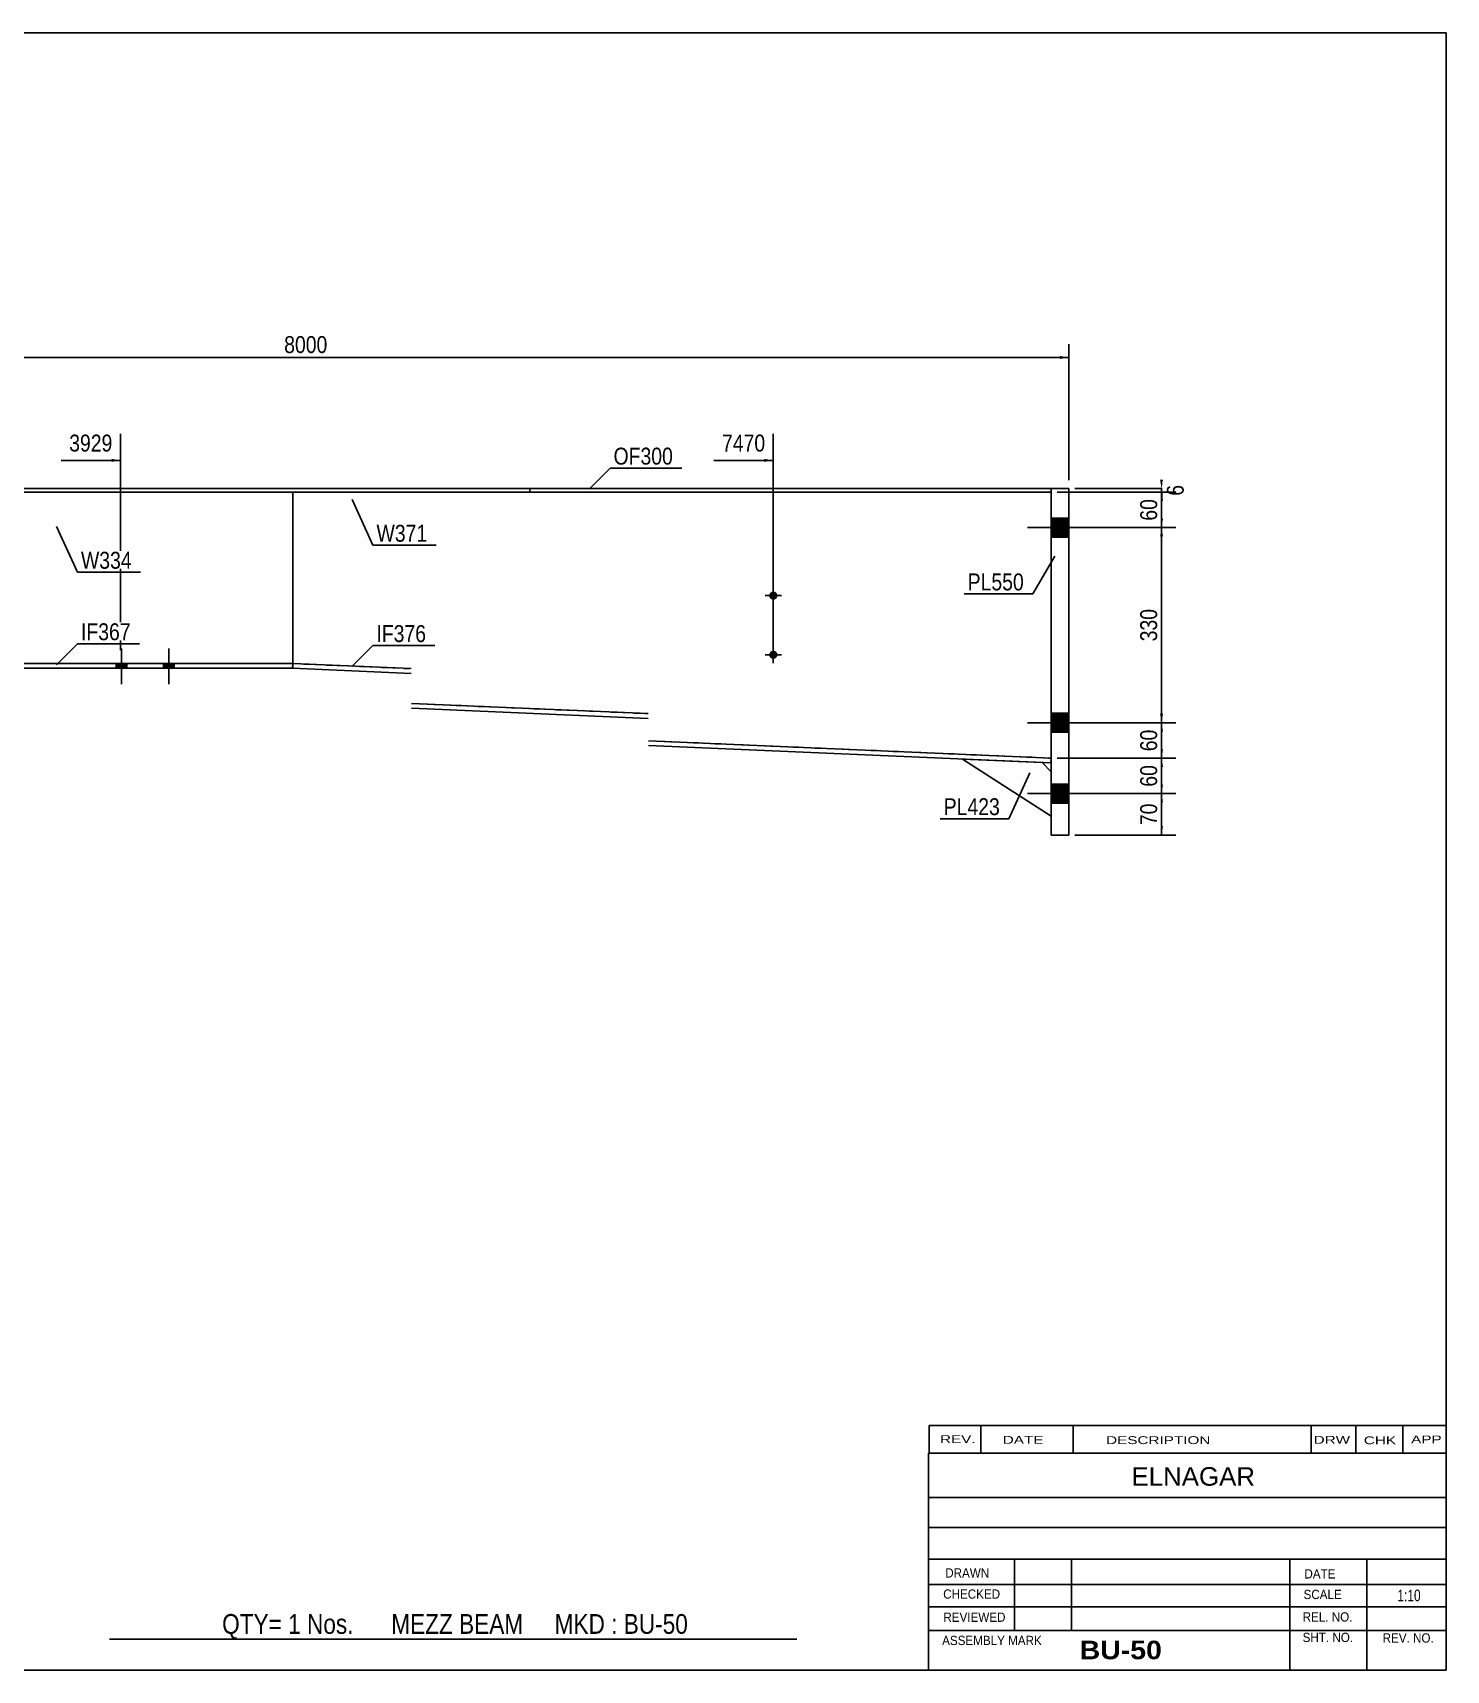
# Model space of a CAD drawing. Header units: millimetres. Extents: x -83 to 319, y -177 to 100.
# Drawn here: x 79.9 to 319, y -176.8 to 100.2 of the extents above; entities that cross this region are included whole.
import ezdxf

# ---------------------------------------------------------------- set-up
doc = ezdxf.new("R2010")
doc.units = ezdxf.units.MM
doc.linetypes.add('DXK_LINE_DOT1', pattern=[1.8814, 0.9407, -0.9407])
doc.styles.add('Arial', font='ARIAL.TTF', dxfattribs={"height": 0.2})
doc.styles.add('Arial Bold', font='ARIALBD.TTF', dxfattribs={"height": 0.2})
doc.styles.add('Arial Narrow', font='ARIALN.TTF', dxfattribs={"height": 0.2})

# ---------------------------------------------------------------- blocks, each defined once
blk = doc.blocks.new('Unknown-627317544-1210')
at = {"color": 5, "linetype": 'Continuous'}
for p, q in [((319.03, 100.21), (-80.97, 100.21)), ((-80.97, 100.21), (-80.97, -176.79)), ((319.03, -176.79), (319.03, 100.21)), ((-80.97, -176.79), (319.03, -176.79))]:
    blk.add_line(p, q, dxfattribs=at)
at = {"color": 174, "linetype": 'Continuous', "style": 'Arial'}
blk.add_text('Tekla structures', height=1.9102, rotation=90, dxfattribs=at).set_placement((-81.47, -176.29))
blk = doc.blocks.new('Part-627317544-3248 - 1231')
at = {"color": 2, "linetype": 'Continuous'}
for p, q in [((73.9, -6.5), (73.9, -7.3)), ((73.9, -6.5), (123.9, -6.5)), ((73.9, -7.3), (123.9, -7.3)), ((123.9, -6.5), (123.9, -7.3))]:
    blk.add_line(p, q, dxfattribs=at)
blk = doc.blocks.new('Part-627317544-3240 - 1231')
at = {"color": 2, "linetype": 'Continuous'}
for p, q in [((0, 23.1), (0, 22.5)), ((0, 23.1), (34.99, 23.1)), ((0, 22.5), (34.99, 22.5)), ((35.09, 23.1), (143.9, 23.1)), ((35.09, 22.5), (143.9, 22.5)), ((144, 23.1), (164, 23.1)), ((144, 22.5), (164, 22.5)), ((164, 23.1), (164, 22.5))]:
    blk.add_line(p, q, dxfattribs=at)
blk = doc.blocks.new('Part-627317544-3242 - 1231')
at = {"color": 2, "linetype": 'Continuous'}
for p, q in [((73.9, 22.5), (73.9, -6.5)), ((123.9, 22.5), (123.9, -6.5))]:
    blk.add_line(p, q, dxfattribs=at)
at = {"color": 7, "linetype": 'DXK_LINE_DOT1'}
for p, q in [((73.9, 22.5), (123.9, 22.5)), ((73.9, -6.5), (123.9, -6.5))]:
    blk.add_line(p, q, dxfattribs=at)
blk = doc.blocks.new('Part-627317544-3243 - 1231')
at = {"color": 2, "linetype": 'Continuous'}
for p, q in [((164, 23.1), (164, 22.5)), ((164, 23.1), (184, 23.1)), ((164, 22.5), (184, 22.5)), ((184.1, 23.1), (252.19, 23.1)), ((184.1, 22.5), (252.19, 22.5)), ((252.19, 23.1), (252.19, 22.5))]:
    blk.add_line(p, q, dxfattribs=at)
blk = doc.blocks.new('Part-627317544-3245 - 1231')
at = {"color": 2, "linetype": 'Continuous'}
blk.add_line((123.9, 22.5), (123.9, -6.5), dxfattribs=at)
at = {"color": 7, "linetype": 'DXK_LINE_DOT1'}
for p, q in [((123.9, 22.5), (143.9, 22.5)), ((144, 22.5), (184, 22.5)), ((184.1, 22.5), (252.19, 22.5)), ((252.19, 22.5), (252.19, -22.5)), ((123.9, -6.5), (143.9, -7.36)), ((144, -13.25), (184, -14.97)), ((184.1, -19.57), (252.19, -22.5))]:
    blk.add_line(p, q, dxfattribs=at)
blk = doc.blocks.new('Part-627317544-3252 - 1231')
at = {"color": 2, "linetype": 'Continuous'}
for p, q in [((123.9, -6.5), (123.86, -7.3)), ((123.86, -7.3), (143.9, -8.16)), ((123.9, -6.5), (143.9, -7.36)), ((144, -13.25), (184, -14.97)), ((144, -14.05), (184, -15.77)), ((184.1, -19.57), (252.19, -22.5)), ((184.1, -20.37), (252.16, -23.3)), ((252.19, -22.5), (252.16, -23.3))]:
    blk.add_line(p, q, dxfattribs=at)
blk = doc.blocks.new('Part-627317544-3255 - 1231')
at = {"color": 2, "linetype": 'Continuous'}
for p, q in [((255.19, 23.1), (252.19, 23.1)), ((252.19, 23.1), (252.19, -35.5)), ((255.19, 23.1), (255.19, -35.5)), ((255.19, -35.5), (252.19, -35.5))]:
    blk.add_line(p, q, dxfattribs=at)
blk = doc.blocks.new('Part-627317544-3258 - 1231')
at = {"color": 2, "linetype": 'Continuous'}
for p, q in [((252.19, -32.3), (237.21, -22.66)), ((237.21, -22.66), (250.69, -23.24)), ((250.69, -23.24), (252.19, -24.8))]:
    blk.add_line(p, q, dxfattribs=at)
at = {"color": 7, "linetype": 'DXK_LINE_DOT1'}
blk.add_line((252.19, -24.8), (252.19, -32.3), dxfattribs=at)
blk = doc.blocks.new('Bolt-627317544-3267 - 1231')
at = {"linetype": 'Continuous'}
for points in [[(205.89, 4.99, -1), (204.49, 4.99, -1)], [(205.89, -5.01, -1), (204.49, -5.01, -1)]]:
    blk.add_hatch(color=3, dxfattribs=at).paths.add_polyline_path(points)
at = {"color": 3, "linetype": 'Continuous'}
for p, q in [((205.19, 6.39), (205.19, 3.59)), ((206.59, 4.99), (203.79, 4.99)), ((206.59, -5.01), (203.79, -5.01)), ((205.19, -3.61), (205.19, -6.41))]:
    blk.add_line(p, q, dxfattribs=at)
blk = doc.blocks.new('Bolt-627317544-3268 - 1231')
at = {"linetype": 'Continuous'}
for points in [[(95.8, -6.5), (94, -6.5), (94, -7.3), (95.8, -7.3)], [(95.8, -6.5), (94, -6.5), (94, -7.3), (95.8, -7.3)], [(103.8, -6.5), (102, -6.5), (102, -7.3), (103.8, -7.3)], [(103.8, -6.5), (102, -6.5), (102, -7.3), (103.8, -7.3)]]:
    blk.add_hatch(color=3, dxfattribs=at).paths.add_polyline_path(points)
at = {"color": 3, "linetype": 'Continuous'}
for p, q in [((94.9, -9.96), (94.9, -3.96)), ((94.9, -9.96), (94.9, -3.96)), ((102.9, -9.96), (102.9, -3.96)), ((102.9, -9.96), (102.9, -3.96)), ((94, -7.3), (94, -6.5)), ((94, -7.3), (94, -6.5)), ((95.8, -7.3), (95.8, -6.5)), ((95.8, -7.3), (95.8, -6.5)), ((102, -7.3), (102, -6.5)), ((102, -7.3), (102, -6.5)), ((103.8, -7.3), (103.8, -6.5)), ((103.8, -7.3), (103.8, -6.5))]:
    blk.add_line(p, q, dxfattribs=at)
blk = doc.blocks.new('Bolt-627317544-3272 - 1231')
at = {"linetype": 'Continuous'}
for points in [[(252.19, 18.1), (252.19, 14.9), (255.19, 14.9), (255.19, 18.1)], [(252.19, 18.1), (252.19, 14.9), (255.19, 14.9), (255.19, 18.1)], [(252.19, -14.9), (252.19, -18.1), (255.19, -18.1), (255.19, -14.9)], [(252.19, -14.9), (252.19, -18.1), (255.19, -18.1), (255.19, -14.9)], [(252.19, -26.9), (252.19, -30.1), (255.19, -30.1), (255.19, -26.9)], [(252.19, -26.9), (252.19, -30.1), (255.19, -30.1), (255.19, -26.9)]]:
    blk.add_hatch(color=3, dxfattribs=at).paths.add_polyline_path(points)
at = {"color": 3, "linetype": 'Continuous'}
for p, q in [((255.19, 18.1), (252.19, 18.1)), ((255.19, 18.1), (252.19, 18.1)), ((260.09, 16.5), (248.19, 16.5)), ((260.09, 16.5), (248.19, 16.5)), ((255.19, 14.9), (252.19, 14.9)), ((255.19, 14.9), (252.19, 14.9)), ((260.09, -16.5), (248.19, -16.5)), ((260.09, -16.5), (248.19, -16.5)), ((255.19, -14.9), (252.19, -14.9)), ((255.19, -14.9), (252.19, -14.9)), ((255.19, -18.1), (252.19, -18.1)), ((255.19, -18.1), (252.19, -18.1)), ((255.19, -26.9), (252.19, -26.9)), ((255.19, -26.9), (252.19, -26.9)), ((260.09, -28.5), (248.19, -28.5)), ((260.09, -28.5), (248.19, -28.5)), ((255.19, -30.1), (252.19, -30.1)), ((255.19, -30.1), (252.19, -30.1))]:
    blk.add_line(p, q, dxfattribs=at)
blk = doc.blocks.new('StraightDimension-627317544-5591 - 1231')
at = {"linetype": 'Continuous'}
for points in [[(271.12, 24.6), (270.87, 23.1), (270.62, 24.6)], [(270.62, 21), (270.87, 22.5), (271.12, 21)]]:
    blk.add_hatch(color=7, dxfattribs=at).paths.add_polyline_path(points)
at = {"color": 7, "linetype": 'Continuous'}
for p, q in [((253.19, 22.5), (273.12, 22.5)), ((256.19, 23.1), (273.12, 23.1)), ((270.87, 22.5), (270.87, 23.1))]:
    blk.add_line(p, q, dxfattribs=at)
at = {"color": 0}
blk.add_wipeout([(275.22, 24.31), (271.02, 24.31), (271.02, 21.29), (275.22, 21.29)], dxfattribs=at)
at = {"color": 3, "style": 'Arial Narrow'}
blk.add_text('6', height=2.86, rotation=90.0002, dxfattribs=at).set_placement((274.62, 21.89))
blk = doc.blocks.new('StraightDimension-627317544-5593 - 1231')
at = {"linetype": 'Continuous'}
for points in [[(270.62, 15), (270.87, 16.5), (271.12, 15)], [(271.12, -15), (270.87, -16.5), (270.62, -15)]]:
    blk.add_hatch(color=7, dxfattribs=at).paths.add_polyline_path(points)
at = {"color": 7, "linetype": 'Continuous'}
for p, q in [((259.08, 16.5), (273.27, 16.5)), ((270.87, -16.5), (270.87, 16.5)), ((259.54, -16.5), (273.27, -16.5))]:
    blk.add_line(p, q, dxfattribs=at)
at = {"color": 0}
blk.add_wipeout([(270.72, 3.34), (266.52, 3.34), (266.52, -3.34), (270.72, -3.34)], dxfattribs=at)
at = {"color": 3, "style": 'Arial Narrow'}
blk.add_text('330', height=2.863, rotation=90.0002, dxfattribs=at).set_placement((270.12, -2.74))
blk = doc.blocks.new('StraightDimension-627317544-5439 - 1231')
at = {"linetype": 'Continuous'}
blk.add_hatch(color=7, dxfattribs=at).paths.add_polyline_path([(203.69, 28.12), (205.19, 27.87), (203.69, 27.62)])
at = {"color": 7, "linetype": 'Continuous'}
for p, q in [((205.19, -4.01), (205.19, 32.37)), ((195.13, 27.87), (205.19, 27.87))]:
    blk.add_line(p, q, dxfattribs=at)
at = {"color": 0}
blk.add_wipeout([(204.42, 28.77), (204.42, 32.97), (195.91, 32.97), (195.91, 28.77)], dxfattribs=at)
at = {"color": 3, "style": 'Arial Narrow'}
blk.add_text('7470', height=2.863, dxfattribs=at).set_placement((196.51, 29.37))
blk = doc.blocks.new('StraightDimension-627317544-5596 - 1231')
at = {"linetype": 'Continuous'}
for points in [[(270.62, -30), (270.87, -28.5), (271.12, -30)], [(271.12, -34), (270.87, -35.5), (270.62, -34)]]:
    blk.add_hatch(color=7, dxfattribs=at).paths.add_polyline_path(points)
at = {"color": 7, "linetype": 'Continuous'}
for p, q in [((258.91, -28.5), (273.27, -28.5)), ((270.87, -35.5), (270.87, -28.5)), ((256.19, -35.5), (273.27, -35.5))]:
    blk.add_line(p, q, dxfattribs=at)
at = {"color": 0}
blk.add_wipeout([(270.72, -29.57), (266.52, -29.57), (266.52, -34.43), (270.72, -34.43)], dxfattribs=at)
at = {"color": 3, "style": 'Arial Narrow'}
blk.add_text('70', height=2.863, rotation=90.0002, dxfattribs=at).set_placement((270.12, -33.83))
blk = doc.blocks.new('StraightDimension-627317544-4967 - 1231')
at = {"linetype": 'Continuous'}
for points in [[(-1.5, 45.03), (-3, 45.28), (-1.5, 45.53)], [(253.69, 45.53), (255.19, 45.28), (253.69, 45.03)]]:
    blk.add_hatch(color=7, dxfattribs=at).paths.add_polyline_path(points)
at = {"color": 7, "linetype": 'Continuous'}
for p, q in [((-3, 24.5), (-3, 47.53)), ((255.19, 24.5), (255.19, 47.53)), ((-3, 45.28), (255.19, 45.28))]:
    blk.add_line(p, q, dxfattribs=at)
at = {"color": 0}
blk.add_wipeout([(130.35, 45.43), (130.35, 49.63), (121.84, 49.63), (121.84, 45.43)], dxfattribs=at)
at = {"color": 3, "style": 'Arial Narrow'}
blk.add_text('8000', height=2.863, dxfattribs=at).set_placement((122.44, 46.03))
blk = doc.blocks.new('StraightDimension-627317544-5440 - 1231')
at = {"linetype": 'Continuous'}
blk.add_hatch(color=7, dxfattribs=at).paths.add_polyline_path([(93.25, 28.12), (94.75, 27.87), (93.25, 27.62)])
at = {"color": 7, "linetype": 'Continuous'}
for p, q in [((94.75, -4.23), (94.75, 32.37)), ((84.69, 27.87), (94.75, 27.87))]:
    blk.add_line(p, q, dxfattribs=at)
at = {"color": 0}
blk.add_wipeout([(93.98, 28.77), (93.98, 32.97), (85.47, 32.97), (85.47, 28.77)], dxfattribs=at)
at = {"color": 3, "style": 'Arial Narrow'}
blk.add_text('3929', height=2.863, dxfattribs=at).set_placement((86.07, 29.37))
blk = doc.blocks.new('StraightDimension-627317544-5592 - 1231')
at = {"linetype": 'Continuous'}
for points in [[(270.62, 21), (270.87, 22.5), (271.12, 21)], [(271.12, 18), (270.87, 16.5), (270.62, 18)]]:
    blk.add_hatch(color=7, dxfattribs=at).paths.add_polyline_path(points)
at = {"color": 7, "linetype": 'Continuous'}
for p, q in [((253.19, 22.5), (273.27, 22.5)), ((270.87, 16.5), (270.87, 22.5)), ((259.08, 16.5), (273.27, 16.5))]:
    blk.add_line(p, q, dxfattribs=at)
at = {"color": 0}
blk.add_wipeout([(270.72, 21.93), (266.52, 21.93), (266.52, 17.07), (270.72, 17.07)], dxfattribs=at)
at = {"color": 3, "style": 'Arial Narrow'}
blk.add_text('60', height=2.863, rotation=90.0002, dxfattribs=at).set_placement((270.12, 17.67))
blk = doc.blocks.new('StraightDimension-627317544-5594 - 1231')
at = {"linetype": 'Continuous'}
for points in [[(270.62, -18), (270.87, -16.5), (271.12, -18)], [(271.12, -21), (270.87, -22.5), (270.62, -21)]]:
    blk.add_hatch(color=7, dxfattribs=at).paths.add_polyline_path(points)
at = {"color": 7, "linetype": 'Continuous'}
for p, q in [((259.54, -16.5), (273.27, -16.5)), ((270.87, -22.5), (270.87, -16.5)), ((253.19, -22.5), (273.27, -22.5))]:
    blk.add_line(p, q, dxfattribs=at)
at = {"color": 0}
blk.add_wipeout([(270.72, -17.07), (266.52, -17.07), (266.52, -21.93), (270.72, -21.93)], dxfattribs=at)
at = {"color": 3, "style": 'Arial Narrow'}
blk.add_text('60', height=2.863, rotation=90.0002, dxfattribs=at).set_placement((270.12, -21.33))
blk = doc.blocks.new('StraightDimension-627317544-5595 - 1231')
at = {"linetype": 'Continuous'}
for points in [[(270.62, -24), (270.87, -22.5), (271.12, -24)], [(271.12, -27), (270.87, -28.5), (270.62, -27)]]:
    blk.add_hatch(color=7, dxfattribs=at).paths.add_polyline_path(points)
at = {"color": 7, "linetype": 'Continuous'}
for p, q in [((253.19, -22.5), (273.27, -22.5)), ((270.87, -28.5), (270.87, -22.5)), ((258.91, -28.5), (273.27, -28.5))]:
    blk.add_line(p, q, dxfattribs=at)
at = {"color": 0}
blk.add_wipeout([(270.72, -23.07), (266.52, -23.07), (266.52, -27.93), (270.72, -27.93)], dxfattribs=at)
at = {"color": 3, "style": 'Arial Narrow'}
blk.add_text('60', height=2.863, rotation=90.0002, dxfattribs=at).set_placement((270.12, -27.33))
blk = doc.blocks.new('CBS_CALLOFF-627317544-5736')
at = {"color": 7, "linetype": 'Continuous'}
blk.add_line((92.91, -171.52), (209.14, -171.54), dxfattribs=at)
at = {"color": 3, "linetype": 'Continuous', "style": 'Arial Narrow'}
blk.add_text('QTY= 1 Nos.      MEZZ BEAM     MKD : BU-50', height=3.3405, dxfattribs=at).set_placement((111.94, -170.63))
blk = doc.blocks.new('CBS_NAME_BLOG-627317544-5737')
at = {"color": 7, "linetype": 'Continuous'}
for p, q in [((231.44, -140.04), (318.96, -140.04)), ((231.44, -176.75), (231.44, -140.04)), ((231.44, -147.58), (318.96, -147.58)), ((231.52, -152.63), (319.03, -152.63)), ((231.44, -158), (318.96, -158)), ((245.97, -170.11), (245.97, -158.01)), ((255.65, -170.08), (255.65, -158.01)), ((292.57, -176.75), (292.57, -158.02)), ((305.62, -176.75), (305.62, -158.01)), ((231.45, -162.3), (319.03, -162.28)), ((231.44, -166.05), (318.96, -166.05)), ((231.44, -170.09), (318.96, -170.09)), ((231.44, -176.79), (319.03, -176.79))]:
    blk.add_line(p, q, dxfattribs=at)
at = {"color": 3, "linetype": 'Continuous', "style": 'Arial'}
blk.add_text('ELNAGAR', height=3.133, dxfattribs=at).set_placement((265.77, -145.57))
at = {"color": 3, "linetype": 'Continuous'}
for s, height, style, width, p in [('DRAWN', 1.566, 'Arial', 0.9, (234.27, -161.11)), ('DATE', 1.566, 'Arial', 0.9, (295.04, -161.27)), ('CHECKED', 1.566, 'Arial', 0.9, (233.93, -164.68)), ('SCALE', 1.566, 'Arial', 0.9, (294.89, -164.75)), ('1:10', 1.957, 'Arial Narrow', 0.9, (310.77, -165.11)), ('REVIEWED', 1.566, 'Arial', 0.9, (233.96, -168.6)), ('REL. NO.', 1.566, 'Arial', 0.9, (294.74, -168.55)), ('ASSEMBLY MARK', 1.5663, 'Arial', 0.9, (233.75, -172.53)), ('SHT. NO.', 1.566, 'Arial', 0.9, (294.74, -172.02)), ('REV. NO.', 1.566, 'Arial', 0.9, (308.27, -172.11)), ('BU-50', 3.131, 'Arial Bold', 1.1, (257.02, -174.93))]:
    blk.add_text(s, height=height, dxfattribs=dict(at, style=style, width=width)).set_placement(p)
blk = doc.blocks.new('CBS_REVISION-627317544-5738')
at = {"color": 7, "linetype": 'Continuous'}
for p, q in [((231.53, -135.41), (319.03, -135.41)), ((231.53, -135.41), (231.53, -140.04)), ((240.32, -135.41), (240.32, -140.04)), ((255.92, -135.41), (255.92, -139.98)), ((296.17, -135.41), (296.17, -140.04)), ((303.71, -135.41), (303.71, -140.04)), ((311.66, -135.41), (311.66, -140.04)), ((231.53, -140.04), (319.02, -140.04))]:
    blk.add_line(p, q, dxfattribs=at)
at = {"color": 7, "style": 'Arial Narrow', "width": 1.7}
for s, height, p in [('REV.', 1.326, (233.39, -138.36)), ('DATE', 1.326, (244.01, -138.48)), ('DESCRIPTION', 1.3257, (261.49, -138.53)), ('DRW', 1.326, (296.6, -138.47)), ('CHK', 1.326, (305.09, -138.56)), ('APP', 1.326, (313.09, -138.41))]:
    blk.add_text(s, height=height, dxfattribs=at).set_placement(p)
blk = doc.blocks.new('Mark-627317544-3304 - 1231')
at = {"color": 7, "linetype": 'Continuous'}
blk.add_line((248.56, -25), (245.03, -32.74), dxfattribs=at)
at = {"color": 0}
blk.add_wipeout([(243.53, -32.14), (243.53, -29.14), (234.02, -29.14), (234.02, -32.14)], dxfattribs=at)
blk.add_wipeout([(243.53, -32.14), (243.53, -29.14), (234.02, -29.14), (234.02, -32.14)], dxfattribs=at)
at = {"color": 7, "linetype": 'Continuous'}
blk.add_line((233.42, -32.74), (245.03, -32.74), dxfattribs=at)
at = {"color": 3, "style": 'Arial Narrow'}
blk.add_text('PL423', height=2.863, dxfattribs=at).set_placement((234.02, -32.14))
blk = doc.blocks.new('Mark-627317544-3283 - 1231')
at = {"color": 0}
blk.add_wipeout([(96.65, 9.54), (96.65, 12.54), (88.06, 12.54), (88.06, 9.54)], dxfattribs=at)
blk.add_wipeout([(96.65, 9.54), (96.65, 12.54), (88.06, 12.54), (88.06, 9.54)], dxfattribs=at)
at = {"color": 7, "linetype": 'Continuous'}
for p, q in [((83.93, 16.67), (87.46, 8.94)), ((87.46, 8.94), (98.15, 8.94))]:
    blk.add_line(p, q, dxfattribs=at)
at = {"color": 3, "style": 'Arial Narrow'}
blk.add_text('W334', height=2.863, dxfattribs=at).set_placement((88.06, 9.54))
blk = doc.blocks.new('Mark-627317544-3286 - 1231')
at = {"color": 0}
blk.add_wipeout([(188.21, 27.16), (188.21, 30.16), (178.16, 30.16), (178.16, 27.16)], dxfattribs=at)
blk.add_wipeout([(188.21, 27.16), (188.21, 30.16), (178.16, 30.16), (178.16, 27.16)], dxfattribs=at)
at = {"color": 7, "linetype": 'Continuous'}
for p, q in [((174.02, 23.03), (177.56, 26.56)), ((177.56, 26.56), (189.71, 26.56))]:
    blk.add_line(p, q, dxfattribs=at)
at = {"color": 3, "style": 'Arial Narrow'}
blk.add_text('OF300', height=2.863, dxfattribs=at).set_placement((178.16, 27.16))
blk = doc.blocks.new('Mark-627317544-3289 - 1231')
at = {"color": 0}
blk.add_wipeout([(146.64, 14.11), (146.64, 17.11), (138.06, 17.11), (138.06, 14.11)], dxfattribs=at)
blk.add_wipeout([(146.64, 14.11), (146.64, 17.11), (138.06, 17.11), (138.06, 14.11)], dxfattribs=at)
at = {"color": 7, "linetype": 'Continuous'}
for p, q in [((133.92, 21.25), (137.46, 13.51)), ((137.46, 13.51), (148.14, 13.51))]:
    blk.add_line(p, q, dxfattribs=at)
at = {"color": 3, "style": 'Arial Narrow'}
blk.add_text('W371', height=2.863, dxfattribs=at).set_placement((138.06, 14.11))
blk = doc.blocks.new('Mark-627317544-3295 - 1231')
at = {"color": 0}
blk.add_wipeout([(96.47, -2.55), (96.47, 0.45), (88.06, 0.45), (88.06, -2.55)], dxfattribs=at)
blk.add_wipeout([(96.47, -2.55), (96.47, 0.45), (88.06, 0.45), (88.06, -2.55)], dxfattribs=at)
at = {"color": 7, "linetype": 'Continuous'}
for p, q in [((83.93, -6.69), (87.46, -3.15)), ((87.46, -3.15), (97.97, -3.15))]:
    blk.add_line(p, q, dxfattribs=at)
at = {"color": 3, "style": 'Arial Narrow'}
blk.add_text('IF367', height=2.863, dxfattribs=at).set_placement((88.06, -2.55))
blk = doc.blocks.new('Mark-627317544-3298 - 1231')
at = {"color": 0}
blk.add_wipeout([(146.44, -2.86), (146.44, 0.14), (138.04, 0.14), (138.04, -2.86)], dxfattribs=at)
blk.add_wipeout([(146.44, -2.86), (146.44, 0.14), (138.04, 0.14), (138.04, -2.86)], dxfattribs=at)
at = {"color": 7, "linetype": 'Continuous'}
for p, q in [((133.9, -7), (137.44, -3.46)), ((137.44, -3.46), (147.94, -3.46))]:
    blk.add_line(p, q, dxfattribs=at)
at = {"color": 3, "style": 'Arial Narrow'}
blk.add_text('IF376', height=2.863, dxfattribs=at).set_placement((138.04, -2.86))
blk = doc.blocks.new('Mark-627317544-3301 - 1231')
at = {"color": 7, "linetype": 'Continuous'}
blk.add_line((252.82, 11.67), (249.07, 5.28), dxfattribs=at)
at = {"color": 0}
blk.add_wipeout([(247.57, 5.88), (247.57, 8.88), (238.07, 8.88), (238.07, 5.88)], dxfattribs=at)
blk.add_wipeout([(247.57, 5.88), (247.57, 8.88), (238.07, 8.88), (238.07, 5.88)], dxfattribs=at)
at = {"color": 7, "linetype": 'Continuous'}
blk.add_line((237.47, 5.28), (249.07, 5.28), dxfattribs=at)
at = {"color": 3, "style": 'Arial Narrow'}
blk.add_text('PL550', height=2.863, dxfattribs=at).set_placement((238.07, 5.88))

msp = doc.modelspace()

# ---------------------------------------------------------------- block references
for name in ['Unknown-627317544-1210', 'Part-627317544-3240 - 1231', 'Part-627317544-3242 - 1231', 'Part-627317544-3245 - 1231', 'Part-627317544-3243 - 1231', 'Part-627317544-3255 - 1231', 'Bolt-627317544-3272 - 1231', 'Bolt-627317544-3267 - 1231', 'Bolt-627317544-3268 - 1231', 'Part-627317544-3248 - 1231', 'Part-627317544-3252 - 1231', 'Part-627317544-3258 - 1231', 'CBS_REVISION-627317544-5738', 'CBS_NAME_BLOG-627317544-5737', 'CBS_CALLOFF-627317544-5736']:
    msp.add_blockref(name, (0, 0))

# ---------------------------------------------------------------- next in the draw order: block references
for name in ['StraightDimension-627317544-5439 - 1231', 'StraightDimension-627317544-5591 - 1231', 'Mark-627317544-3289 - 1231', 'StraightDimension-627317544-5593 - 1231', 'Mark-627317544-3301 - 1231', 'Mark-627317544-3298 - 1231', 'Mark-627317544-3304 - 1231', 'StraightDimension-627317544-5596 - 1231']:
    msp.add_blockref(name, (0, 0))

# ---------------------------------------------------------------- next in the draw order: block references
for name in ['StraightDimension-627317544-4967 - 1231', 'StraightDimension-627317544-5592 - 1231', 'StraightDimension-627317544-5594 - 1231']:
    msp.add_blockref(name, (0, 0))

# ---------------------------------------------------------------- next in the draw order: block references
for name in ['StraightDimension-627317544-5440 - 1231', 'Mark-627317544-3286 - 1231', 'StraightDimension-627317544-5595 - 1231']:
    msp.add_blockref(name, (0, 0))

# ---------------------------------------------------------------- next in the draw order: block references
for name in ['Mark-627317544-3283 - 1231', 'Mark-627317544-3295 - 1231']:
    msp.add_blockref(name, (0, 0))

doc.saveas('drawing.dxf')
